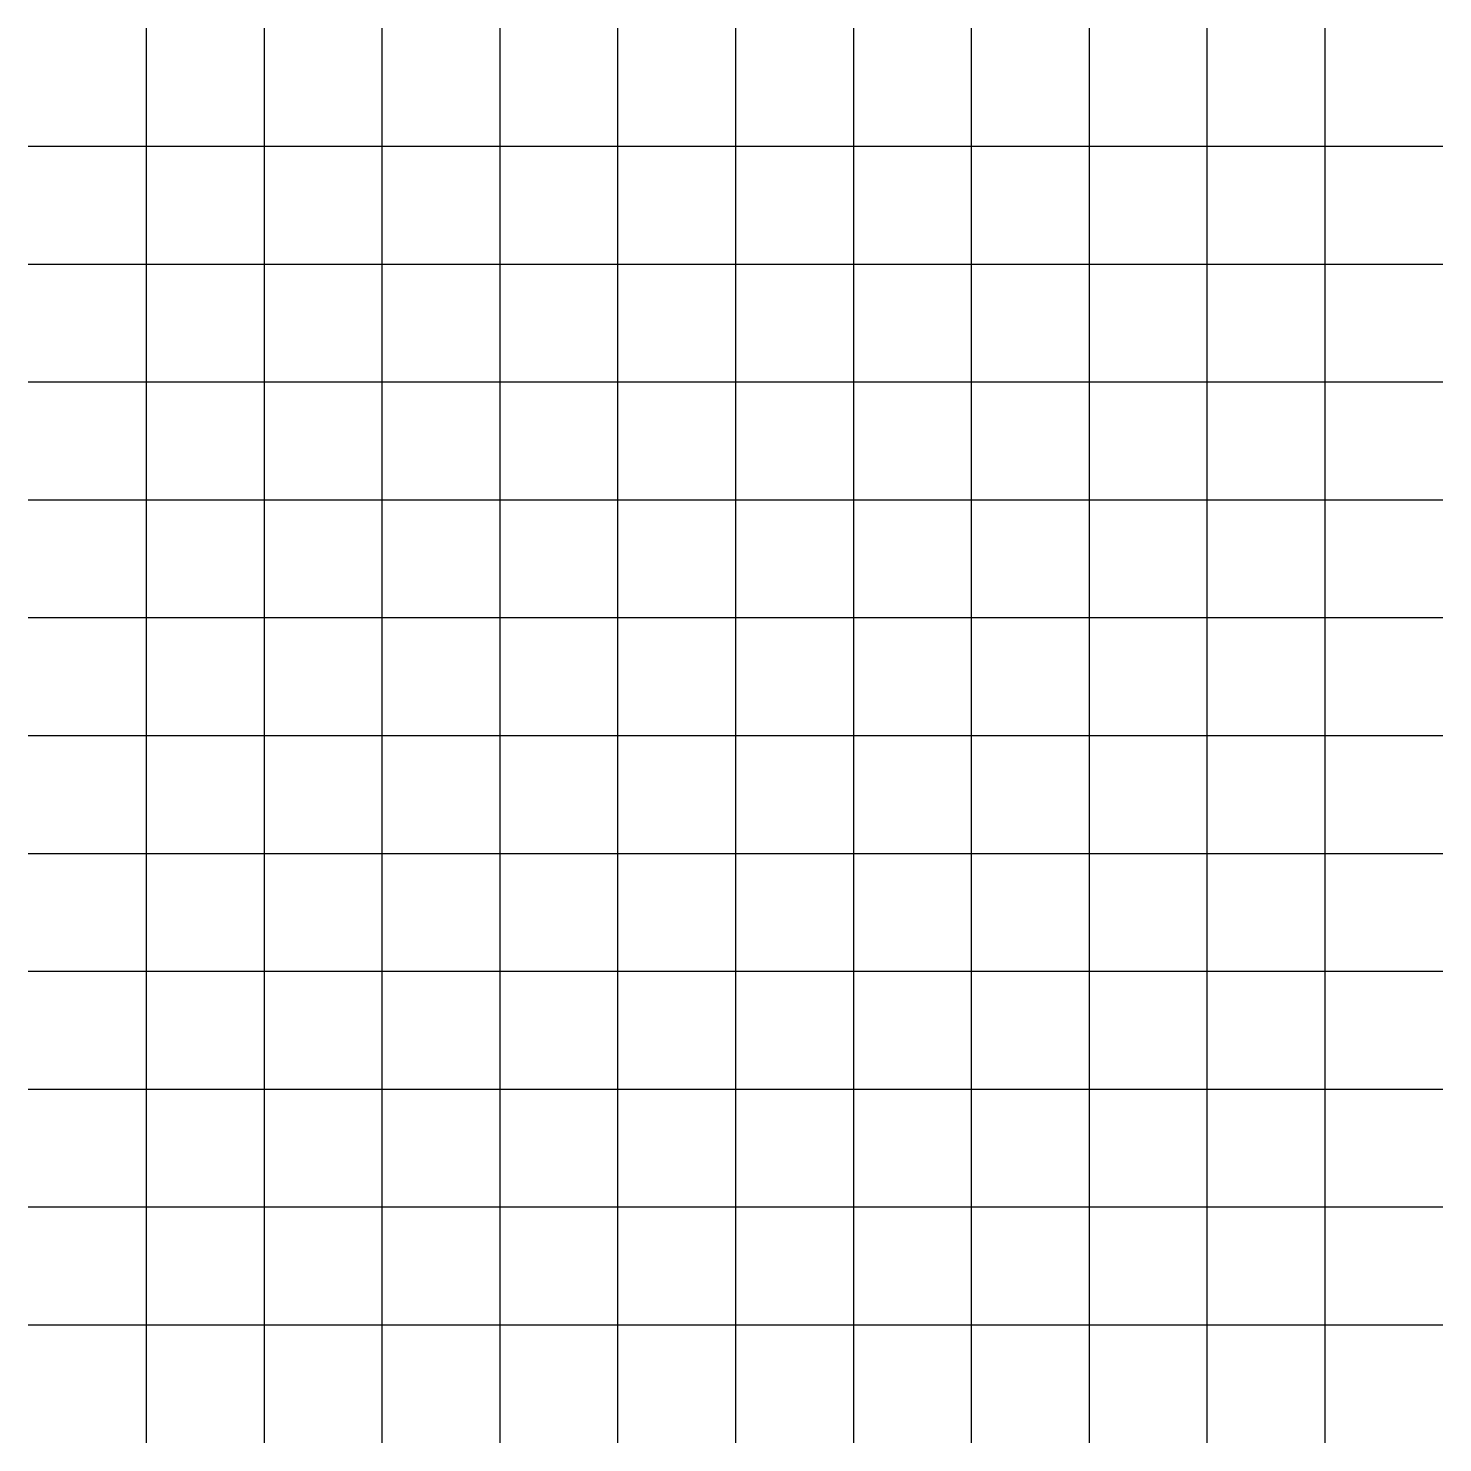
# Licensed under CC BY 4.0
# Model space of a CAD drawing. Extents: x -0.1 to 1.1, y -1.1 to 0.1.
import ezdxf

# ---------------------------------------------------------------- set-up
doc = ezdxf.new("R2010")
doc.units = 0
doc.linetypes.add('ACAD_ISO04W100', pattern=[30, 24, -3, 0, -3])
doc.layers.add('Grid Major', color=1, linetype='ACAD_ISO04W100')
doc.layers.add('Grid Minor', color=253, linetype='ACAD_ISO04W100')

# ---------------------------------------------------------------- blocks, each defined once
blk = doc.blocks.new('*U6')
at = {"color": 0}
for p, q in [((0, 0.1), (0, -1.1)), ((1, 0.1), (1, -1.1)), ((-0.1, 0), (1.1, 0)), ((-0.1, -1), (1.1, -1))]:
    blk.add_line(p, q, dxfattribs=at)
at = {"layer": 'Grid Minor'}
for p, q in [((0.1, 0.1), (0.1, -1.1)), ((0.2, 0.1), (0.2, -1.1)), ((0.3, 0.1), (0.3, -1.1)), ((0.4, 0.1), (0.4, -1.1)), ((0.5, 0.1), (0.5, -1.1)), ((0.6, 0.1), (0.6, -1.1)), ((0.7, 0.1), (0.7, -1.1)), ((0.8, 0.1), (0.8, -1.1)), ((0.9, 0.1), (0.9, -1.1)), ((-0.1, -0.1), (1.1, -0.1)), ((-0.1, -0.2), (1.1, -0.2)), ((-0.1, -0.3), (1.1, -0.3)), ((-0.1, -0.4), (1.1, -0.4)), ((-0.1, -0.5), (1.1, -0.5)), ((-0.1, -0.6), (1.1, -0.6)), ((-0.1, -0.7), (1.1, -0.7)), ((-0.1, -0.8), (1.1, -0.8)), ((-0.1, -0.9), (1.1, -0.9))]:
    blk.add_line(p, q, dxfattribs=at)

msp = doc.modelspace()

# ---------------------------------------------------------------- block references
at = {"layer": 'Grid Major'}
msp.add_blockref('*U6', (0, 0), dxfattribs=at)

doc.saveas('drawing.dxf')
